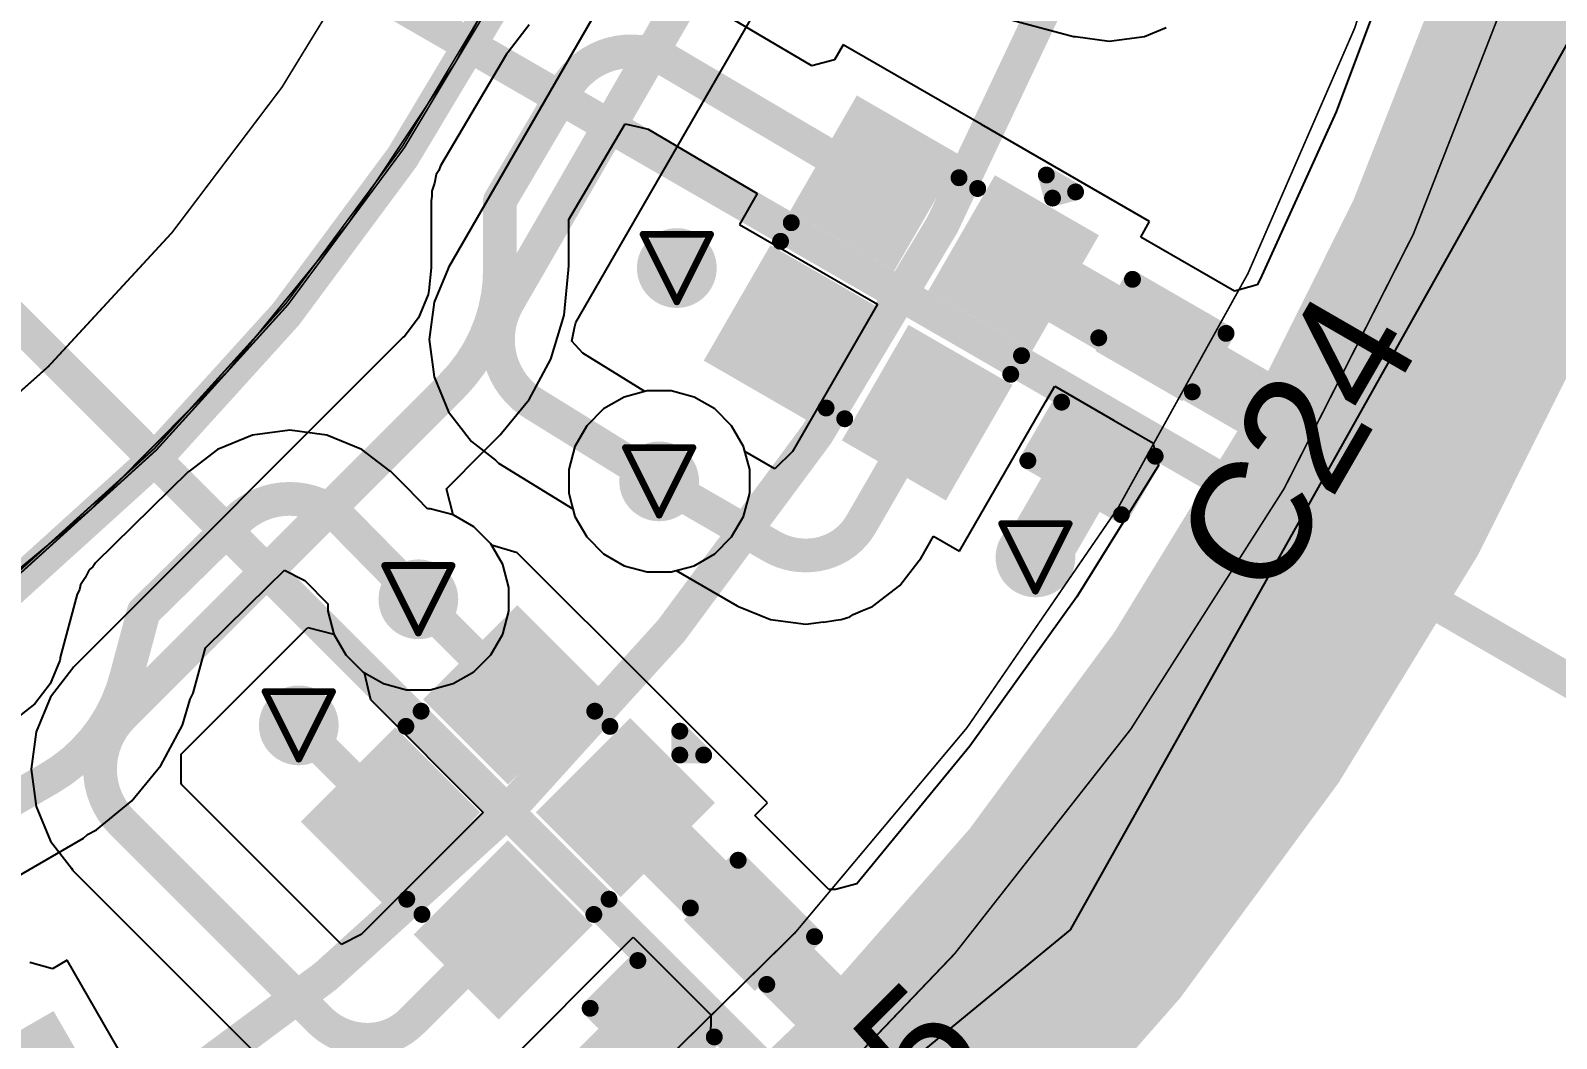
# Model space of a CAD drawing. Header units: inches. Extents: x -0.7 to 8.56, y -0.56 to 6.25.
# Drawn here: x 1.7907 to 2.2427, y 0.1774 to 0.4758 of the extents above; entities that cross this region are included whole.
import ezdxf

# ---------------------------------------------------------------- set-up
doc = ezdxf.new("R2010")
doc.units = ezdxf.units.IN
doc.header["$MEASUREMENT"] = 0
for name, color, linetype in [('Bottom Layer', 5, 'Continuous'), ('Dimension', 6, 'Continuous'), ('Drill Drawing', 1, 'Continuous'), ('Fabrication', 76, 'Continuous'), ('Mechanical 4', 56, 'Continuous'), ('Top Layer', 1, 'Continuous'), ('Top Overlay', 2, 'Continuous'), ('Top Paste', 8, 'Continuous'), ('Top Solder', 216, 'Continuous'), ('Via Holes', 16, 'Continuous')]:
    doc.layers.add(name, color=color, linetype=linetype)
doc.styles.add('Arial', font='', dxfattribs={"height": 0.2})
doc.styles.get('Arial').set_extended_font_data('Arial')

# ---------------------------------------------------------------- blocks, each defined once
blk = doc.blocks.new('SK6812_EC20_33')
at = {"layer": 'Top Layer'}
for points in [[(-0.04134, 0.0374), (-0.00984, 0.0374), (-0.00984, 0.00984), (-0.04134, 0.00984)], [(0.00984, 0.0374), (0.04134, 0.0374), (0.04134, 0.00984), (0.00984, 0.00984)], [(-0.04134, -0.00984), (-0.00984, -0.00984), (-0.00984, -0.0374), (-0.04134, -0.0374)], [(0.00984, -0.00984), (0.04134, -0.00984), (0.04134, -0.0374), (0.00984, -0.0374)]]:
    blk.add_hatch(color=1, dxfattribs=at).paths.add_polyline_path(points)
at = {"layer": 'Top Paste'}
for points in [[(-0.04134, 0.0374), (-0.00984, 0.0374), (-0.00984, 0.00984), (-0.04134, 0.00984)], [(0.00984, 0.0374), (0.04134, 0.0374), (0.04134, 0.00984), (0.00984, 0.00984)], [(-0.04134, -0.00984), (-0.00984, -0.00984), (-0.00984, -0.0374), (-0.04134, -0.0374)], [(0.00984, -0.00984), (0.04134, -0.00984), (0.04134, -0.0374), (0.00984, -0.0374)]]:
    blk.add_hatch(color=8, dxfattribs=at).paths.add_polyline_path(points)
at = {"layer": 'Top Solder'}
for points in [[(-0.04534, 0.0414), (-0.00584, 0.0414), (-0.00584, 0.00584), (-0.04534, 0.00584)], [(0.00584, 0.0414), (0.04534, 0.0414), (0.04534, 0.00584), (0.00584, 0.00584)], [(-0.04534, -0.00584), (-0.00584, -0.00584), (-0.00584, -0.0414), (-0.04534, -0.0414)], [(0.00584, -0.00584), (0.04534, -0.00584), (0.04534, -0.0414), (0.00584, -0.0414)]]:
    blk.add_hatch(color=216, dxfattribs=at).paths.add_polyline_path(points)
at = {"layer": 'Top Overlay'}
for points in [[(-0.00337, 0.03937, 0.005, 0.005, 0), (0.003, 0.03937, 0.005, 0.005, 0)], [(-0.03937, 0.003, 0.005, 0.005, 0), (-0.03937, -0.00337, 0.005, 0.005, 0)], [(0.03937, 0.003, 0.005, 0.005, 0), (0.03937, -0.00337, 0.005, 0.005, 0)], [(0.048, -0.024, 0.005, 0.005, 0), (0.053, -0.019, 0.005, 0.005, 0)], [(0.053, -0.019, 0.005, 0.005, 0), (0.053, -0.029, 0.005, 0.005, 0)], [(0.048, -0.024, 0.005, 0.005, 0), (0.053, -0.029, 0.005, 0.005, 0)], [(-0.00337, -0.03937, 0.005, 0.005, 0), (0.003, -0.03937, 0.005, 0.005, 0)]]:
    blk.add_lwpolyline(points, format="xyseb", dxfattribs=at)
for points in [[(-0.00462, 0.03937, 0.0025, 0.0025, 1), (-0.00212, 0.03937, 0.0025, 0.0025, 1)], [(0.00175, 0.03937, 0.0025, 0.0025, 1), (0.00425, 0.03937, 0.0025, 0.0025, 1)], [(-0.04062, 0.003, 0.0025, 0.0025, 1), (-0.03812, 0.003, 0.0025, 0.0025, 1)], [(0.03812, 0.003, 0.0025, 0.0025, 1), (0.04062, 0.003, 0.0025, 0.0025, 1)], [(-0.04062, -0.00337, 0.0025, 0.0025, 1), (-0.03812, -0.00337, 0.0025, 0.0025, 1)], [(0.03812, -0.00337, 0.0025, 0.0025, 1), (0.04062, -0.00337, 0.0025, 0.0025, 1)], [(0.05175, -0.019, 0.0025, 0.0025, 1), (0.05425, -0.019, 0.0025, 0.0025, 1)], [(0.05175, -0.019, 0.0025, 0.0025, 1), (0.05425, -0.019, 0.0025, 0.0025, 1)], [(0.04675, -0.024, 0.0025, 0.0025, 1), (0.04925, -0.024, 0.0025, 0.0025, 1)], [(0.04675, -0.024, 0.0025, 0.0025, 1), (0.04925, -0.024, 0.0025, 0.0025, 1)], [(0.05175, -0.029, 0.0025, 0.0025, 1), (0.05425, -0.029, 0.0025, 0.0025, 1)], [(0.05175, -0.029, 0.0025, 0.0025, 1), (0.05425, -0.029, 0.0025, 0.0025, 1)], [(-0.00462, -0.03937, 0.0025, 0.0025, 1), (-0.00212, -0.03937, 0.0025, 0.0025, 1)], [(0.00175, -0.03937, 0.0025, 0.0025, 1), (0.00425, -0.03937, 0.0025, 0.0025, 1)]]:
    blk.add_lwpolyline(points, format="xyseb", close=True, dxfattribs=at)
blk = doc.blocks.new('C___0402_34')
at = {"layer": 'Top Layer'}
for points in [[(-0.0275, -0.0125), (-0.0275, 0.0125), (-0.0095, 0.0125), (-0.0095, -0.0125)], [(0.0095, -0.0125), (0.0095, 0.0125), (0.0275, 0.0125), (0.0275, -0.0125)]]:
    blk.add_hatch(color=1, dxfattribs=at).paths.add_polyline_path(points)
at = {"layer": 'Top Paste'}
for points in [[(-0.0275, -0.0125), (-0.0275, 0.0125), (-0.0095, 0.0125), (-0.0095, -0.0125)], [(0.0095, -0.0125), (0.0095, 0.0125), (0.0275, 0.0125), (0.0275, -0.0125)]]:
    blk.add_hatch(color=8, dxfattribs=at).paths.add_polyline_path(points)
at = {"layer": 'Top Solder'}
for points in [[(-0.02986, -0.01486), (-0.02986, 0.01486), (-0.00714, 0.01486), (-0.00714, -0.01486)], [(0.00714, -0.01486), (0.00714, 0.01486), (0.02986, 0.01486), (0.02986, -0.01486)]]:
    blk.add_hatch(color=216, dxfattribs=at).paths.add_polyline_path(points)
at = {"layer": 'Top Overlay'}
for points in [[(-0.031, 0.016, 0.005, 0.005, 0), (-0.031, -0.016, 0.005, 0.005, 0)], [(-0.031, 0.016, 0.005, 0.005, 0), (-0.011, 0.016, 0.005, 0.005, 0)], [(0.011, 0.016, 0.005, 0.005, 0), (0.031, 0.016, 0.005, 0.005, 0)], [(0.031, 0.016, 0.005, 0.005, 0), (0.031, -0.016, 0.005, 0.005, 0)], [(-0.031, -0.016, 0.005, 0.005, 0), (-0.011, -0.016, 0.005, 0.005, 0)], [(0.011, -0.016, 0.005, 0.005, 0), (0.031, -0.016, 0.005, 0.005, 0)]]:
    blk.add_lwpolyline(points, format="xyseb", dxfattribs=at)
for points in [[(-0.03225, 0.016, 0.0025, 0.0025, 1), (-0.02975, 0.016, 0.0025, 0.0025, 1)], [(-0.03225, 0.016, 0.0025, 0.0025, 1), (-0.02975, 0.016, 0.0025, 0.0025, 1)], [(-0.01225, 0.016, 0.0025, 0.0025, 1), (-0.00975, 0.016, 0.0025, 0.0025, 1)], [(0.00975, 0.016, 0.0025, 0.0025, 1), (0.01225, 0.016, 0.0025, 0.0025, 1)], [(0.02975, 0.016, 0.0025, 0.0025, 1), (0.03225, 0.016, 0.0025, 0.0025, 1)], [(0.02975, 0.016, 0.0025, 0.0025, 1), (0.03225, 0.016, 0.0025, 0.0025, 1)], [(-0.03225, -0.016, 0.0025, 0.0025, 1), (-0.02975, -0.016, 0.0025, 0.0025, 1)], [(-0.03225, -0.016, 0.0025, 0.0025, 1), (-0.02975, -0.016, 0.0025, 0.0025, 1)], [(-0.01225, -0.016, 0.0025, 0.0025, 1), (-0.00975, -0.016, 0.0025, 0.0025, 1)], [(0.00975, -0.016, 0.0025, 0.0025, 1), (0.01225, -0.016, 0.0025, 0.0025, 1)], [(0.02975, -0.016, 0.0025, 0.0025, 1), (0.03225, -0.016, 0.0025, 0.0025, 1)], [(0.02975, -0.016, 0.0025, 0.0025, 1), (0.03225, -0.016, 0.0025, 0.0025, 1)]]:
    blk.add_lwpolyline(points, format="xyseb", close=True, dxfattribs=at)
blk = doc.blocks.new('SK6812_EC20_35')
at = {"layer": 'Top Layer'}
for points in [[(-0.04134, 0.0374), (-0.00984, 0.0374), (-0.00984, 0.00984), (-0.04134, 0.00984)], [(0.00984, 0.0374), (0.04134, 0.0374), (0.04134, 0.00984), (0.00984, 0.00984)], [(-0.04134, -0.00984), (-0.00984, -0.00984), (-0.00984, -0.0374), (-0.04134, -0.0374)], [(0.00984, -0.00984), (0.04134, -0.00984), (0.04134, -0.0374), (0.00984, -0.0374)]]:
    blk.add_hatch(color=1, dxfattribs=at).paths.add_polyline_path(points)
at = {"layer": 'Top Paste'}
for points in [[(-0.04134, 0.0374), (-0.00984, 0.0374), (-0.00984, 0.00984), (-0.04134, 0.00984)], [(0.00984, 0.0374), (0.04134, 0.0374), (0.04134, 0.00984), (0.00984, 0.00984)], [(-0.04134, -0.00984), (-0.00984, -0.00984), (-0.00984, -0.0374), (-0.04134, -0.0374)], [(0.00984, -0.00984), (0.04134, -0.00984), (0.04134, -0.0374), (0.00984, -0.0374)]]:
    blk.add_hatch(color=8, dxfattribs=at).paths.add_polyline_path(points)
at = {"layer": 'Top Solder'}
for points in [[(-0.04534, 0.0414), (-0.00584, 0.0414), (-0.00584, 0.00584), (-0.04534, 0.00584)], [(0.00584, 0.0414), (0.04534, 0.0414), (0.04534, 0.00584), (0.00584, 0.00584)], [(-0.04534, -0.00584), (-0.00584, -0.00584), (-0.00584, -0.0414), (-0.04534, -0.0414)], [(0.00584, -0.00584), (0.04534, -0.00584), (0.04534, -0.0414), (0.00584, -0.0414)]]:
    blk.add_hatch(color=216, dxfattribs=at).paths.add_polyline_path(points)
at = {"layer": 'Top Overlay'}
for points in [[(-0.00337, 0.03937, 0.005, 0.005, 0), (0.003, 0.03937, 0.005, 0.005, 0)], [(-0.03937, 0.003, 0.005, 0.005, 0), (-0.03937, -0.00337, 0.005, 0.005, 0)], [(0.03937, 0.003, 0.005, 0.005, 0), (0.03937, -0.00337, 0.005, 0.005, 0)], [(0.053, -0.019, 0.005, 0.005, 0), (0.048, -0.024, 0.005, 0.005, 0)], [(0.053, -0.019, 0.005, 0.005, 0), (0.053, -0.029, 0.005, 0.005, 0)], [(0.048, -0.024, 0.005, 0.005, 0), (0.053, -0.029, 0.005, 0.005, 0)], [(-0.00337, -0.03937, 0.005, 0.005, 0), (0.003, -0.03937, 0.005, 0.005, 0)]]:
    blk.add_lwpolyline(points, format="xyseb", dxfattribs=at)
for points in [[(-0.00462, 0.03937, 0.0025, 0.0025, 1), (-0.00212, 0.03937, 0.0025, 0.0025, 1)], [(0.00175, 0.03937, 0.0025, 0.0025, 1), (0.00425, 0.03937, 0.0025, 0.0025, 1)], [(-0.04062, 0.003, 0.0025, 0.0025, 1), (-0.03812, 0.003, 0.0025, 0.0025, 1)], [(0.03812, 0.003, 0.0025, 0.0025, 1), (0.04062, 0.003, 0.0025, 0.0025, 1)], [(-0.04062, -0.00337, 0.0025, 0.0025, 1), (-0.03812, -0.00337, 0.0025, 0.0025, 1)], [(0.03812, -0.00337, 0.0025, 0.0025, 1), (0.04062, -0.00337, 0.0025, 0.0025, 1)], [(0.05175, -0.019, 0.0025, 0.0025, 1), (0.05425, -0.019, 0.0025, 0.0025, 1)], [(0.05175, -0.019, 0.0025, 0.0025, 1), (0.05425, -0.019, 0.0025, 0.0025, 1)], [(0.04675, -0.024, 0.0025, 0.0025, 1), (0.04925, -0.024, 0.0025, 0.0025, 1)], [(0.04675, -0.024, 0.0025, 0.0025, 1), (0.04925, -0.024, 0.0025, 0.0025, 1)], [(0.05175, -0.029, 0.0025, 0.0025, 1), (0.05425, -0.029, 0.0025, 0.0025, 1)], [(0.05175, -0.029, 0.0025, 0.0025, 1), (0.05425, -0.029, 0.0025, 0.0025, 1)], [(-0.00462, -0.03937, 0.0025, 0.0025, 1), (-0.00212, -0.03937, 0.0025, 0.0025, 1)], [(0.00175, -0.03937, 0.0025, 0.0025, 1), (0.00425, -0.03937, 0.0025, 0.0025, 1)]]:
    blk.add_lwpolyline(points, format="xyseb", close=True, dxfattribs=at)
blk = doc.blocks.new('C___0402_36')
at = {"layer": 'Top Layer'}
for points in [[(-0.0275, -0.0125), (-0.0275, 0.0125), (-0.0095, 0.0125), (-0.0095, -0.0125)], [(0.0095, -0.0125), (0.0095, 0.0125), (0.0275, 0.0125), (0.0275, -0.0125)]]:
    blk.add_hatch(color=1, dxfattribs=at).paths.add_polyline_path(points)
at = {"layer": 'Top Paste'}
for points in [[(-0.0275, -0.0125), (-0.0275, 0.0125), (-0.0095, 0.0125), (-0.0095, -0.0125)], [(0.0095, -0.0125), (0.0095, 0.0125), (0.0275, 0.0125), (0.0275, -0.0125)]]:
    blk.add_hatch(color=8, dxfattribs=at).paths.add_polyline_path(points)
at = {"layer": 'Top Solder'}
for points in [[(-0.02986, -0.01486), (-0.02986, 0.01486), (-0.00714, 0.01486), (-0.00714, -0.01486)], [(0.00714, -0.01486), (0.00714, 0.01486), (0.02986, 0.01486), (0.02986, -0.01486)]]:
    blk.add_hatch(color=216, dxfattribs=at).paths.add_polyline_path(points)
at = {"layer": 'Top Overlay'}
for points in [[(-0.031, 0.016, 0.005, 0.005, 0), (-0.011, 0.016, 0.005, 0.005, 0)], [(-0.031, 0.016, 0.005, 0.005, 0), (-0.031, -0.016, 0.005, 0.005, 0)], [(0.011, 0.016, 0.005, 0.005, 0), (0.031, 0.016, 0.005, 0.005, 0)], [(0.031, 0.016, 0.005, 0.005, 0), (0.031, -0.016, 0.005, 0.005, 0)], [(-0.031, -0.016, 0.005, 0.005, 0), (-0.011, -0.016, 0.005, 0.005, 0)], [(0.011, -0.016, 0.005, 0.005, 0), (0.031, -0.016, 0.005, 0.005, 0)]]:
    blk.add_lwpolyline(points, format="xyseb", dxfattribs=at)
for points in [[(-0.03225, 0.016, 0.0025, 0.0025, 1), (-0.02975, 0.016, 0.0025, 0.0025, 1)], [(-0.03225, 0.016, 0.0025, 0.0025, 1), (-0.02975, 0.016, 0.0025, 0.0025, 1)], [(-0.01225, 0.016, 0.0025, 0.0025, 1), (-0.00975, 0.016, 0.0025, 0.0025, 1)], [(0.00975, 0.016, 0.0025, 0.0025, 1), (0.01225, 0.016, 0.0025, 0.0025, 1)], [(0.02975, 0.016, 0.0025, 0.0025, 1), (0.03225, 0.016, 0.0025, 0.0025, 1)], [(0.02975, 0.016, 0.0025, 0.0025, 1), (0.03225, 0.016, 0.0025, 0.0025, 1)], [(-0.03225, -0.016, 0.0025, 0.0025, 1), (-0.02975, -0.016, 0.0025, 0.0025, 1)], [(-0.03225, -0.016, 0.0025, 0.0025, 1), (-0.02975, -0.016, 0.0025, 0.0025, 1)], [(-0.01225, -0.016, 0.0025, 0.0025, 1), (-0.00975, -0.016, 0.0025, 0.0025, 1)], [(0.00975, -0.016, 0.0025, 0.0025, 1), (0.01225, -0.016, 0.0025, 0.0025, 1)], [(0.02975, -0.016, 0.0025, 0.0025, 1), (0.03225, -0.016, 0.0025, 0.0025, 1)], [(0.02975, -0.016, 0.0025, 0.0025, 1), (0.03225, -0.016, 0.0025, 0.0025, 1)]]:
    blk.add_lwpolyline(points, format="xyseb", close=True, dxfattribs=at)
blk = doc.blocks.new('SK6812_EC20_37')
at = {"layer": 'Top Layer'}
for points in [[(-0.04134, 0.0374), (-0.00984, 0.0374), (-0.00984, 0.00984), (-0.04134, 0.00984)], [(0.00984, 0.0374), (0.04134, 0.0374), (0.04134, 0.00984), (0.00984, 0.00984)], [(-0.04134, -0.00984), (-0.00984, -0.00984), (-0.00984, -0.0374), (-0.04134, -0.0374)], [(0.00984, -0.00984), (0.04134, -0.00984), (0.04134, -0.0374), (0.00984, -0.0374)]]:
    blk.add_hatch(color=1, dxfattribs=at).paths.add_polyline_path(points)
at = {"layer": 'Top Paste'}
for points in [[(-0.04134, 0.0374), (-0.00984, 0.0374), (-0.00984, 0.00984), (-0.04134, 0.00984)], [(0.00984, 0.0374), (0.04134, 0.0374), (0.04134, 0.00984), (0.00984, 0.00984)], [(-0.04134, -0.00984), (-0.00984, -0.00984), (-0.00984, -0.0374), (-0.04134, -0.0374)], [(0.00984, -0.00984), (0.04134, -0.00984), (0.04134, -0.0374), (0.00984, -0.0374)]]:
    blk.add_hatch(color=8, dxfattribs=at).paths.add_polyline_path(points)
at = {"layer": 'Top Solder'}
for points in [[(-0.04534, 0.0414), (-0.00584, 0.0414), (-0.00584, 0.00584), (-0.04534, 0.00584)], [(0.00584, 0.0414), (0.04534, 0.0414), (0.04534, 0.00584), (0.00584, 0.00584)], [(-0.04534, -0.00584), (-0.00584, -0.00584), (-0.00584, -0.0414), (-0.04534, -0.0414)], [(0.00584, -0.00584), (0.04534, -0.00584), (0.04534, -0.0414), (0.00584, -0.0414)]]:
    blk.add_hatch(color=216, dxfattribs=at).paths.add_polyline_path(points)
at = {"layer": 'Top Overlay'}
for points in [[(-0.00337, 0.03937, 0.005, 0.005, 0), (0.003, 0.03937, 0.005, 0.005, 0)], [(-0.03937, 0.003, 0.005, 0.005, 0), (-0.03937, -0.00337, 0.005, 0.005, 0)], [(0.03937, 0.003, 0.005, 0.005, 0), (0.03937, -0.00337, 0.005, 0.005, 0)], [(0.053, -0.019, 0.005, 0.005, 0), (0.048, -0.024, 0.005, 0.005, 0)], [(0.053, -0.019, 0.005, 0.005, 0), (0.053, -0.029, 0.005, 0.005, 0)], [(0.048, -0.024, 0.005, 0.005, 0), (0.053, -0.029, 0.005, 0.005, 0)], [(-0.00337, -0.03937, 0.005, 0.005, 0), (0.003, -0.03937, 0.005, 0.005, 0)]]:
    blk.add_lwpolyline(points, format="xyseb", dxfattribs=at)
for points in [[(-0.00462, 0.03937, 0.0025, 0.0025, 1), (-0.00212, 0.03937, 0.0025, 0.0025, 1)], [(0.00175, 0.03937, 0.0025, 0.0025, 1), (0.00425, 0.03937, 0.0025, 0.0025, 1)], [(-0.04062, 0.003, 0.0025, 0.0025, 1), (-0.03812, 0.003, 0.0025, 0.0025, 1)], [(0.03812, 0.003, 0.0025, 0.0025, 1), (0.04062, 0.003, 0.0025, 0.0025, 1)], [(-0.04062, -0.00337, 0.0025, 0.0025, 1), (-0.03812, -0.00337, 0.0025, 0.0025, 1)], [(0.03812, -0.00337, 0.0025, 0.0025, 1), (0.04062, -0.00337, 0.0025, 0.0025, 1)], [(0.05175, -0.019, 0.0025, 0.0025, 1), (0.05425, -0.019, 0.0025, 0.0025, 1)], [(0.05175, -0.019, 0.0025, 0.0025, 1), (0.05425, -0.019, 0.0025, 0.0025, 1)], [(0.04675, -0.024, 0.0025, 0.0025, 1), (0.04925, -0.024, 0.0025, 0.0025, 1)], [(0.04675, -0.024, 0.0025, 0.0025, 1), (0.04925, -0.024, 0.0025, 0.0025, 1)], [(0.05175, -0.029, 0.0025, 0.0025, 1), (0.05425, -0.029, 0.0025, 0.0025, 1)], [(0.05175, -0.029, 0.0025, 0.0025, 1), (0.05425, -0.029, 0.0025, 0.0025, 1)], [(-0.00462, -0.03937, 0.0025, 0.0025, 1), (-0.00212, -0.03937, 0.0025, 0.0025, 1)], [(0.00175, -0.03937, 0.0025, 0.0025, 1), (0.00425, -0.03937, 0.0025, 0.0025, 1)]]:
    blk.add_lwpolyline(points, format="xyseb", close=True, dxfattribs=at)

msp = doc.modelspace()

# ---------------------------------------------------------------- hatches: boundary and pattern name
at = {"layer": 'Bottom Layer'}
h = msp.add_hatch(color=5, dxfattribs=at)
edge = h.paths.add_edge_path()
edge.add_arc((1.98216, 0.4055), 0.01181, 0, 360)
h = msp.add_hatch(color=5, dxfattribs=at)
edge = h.paths.add_edge_path()
edge.add_arc((1.97694, 0.34233), 0.01181, 0, 360)
h = msp.add_hatch(color=5, dxfattribs=at)
edge = h.paths.add_edge_path()
edge.add_arc((2.08838, 0.31982), 0.01181, 0, 360)
h = msp.add_hatch(color=5, dxfattribs=at)
edge = h.paths.add_edge_path()
edge.add_arc((1.9056, 0.30741), 0.01181, 0, 360)
h = msp.add_hatch(color=5, dxfattribs=at)
edge = h.paths.add_edge_path()
edge.add_arc((1.87018, 0.27008), 0.01181, 0, 360)
at = {"layer": 'Top Layer'}
h = msp.add_hatch(color=1, dxfattribs=at)
edge = h.paths.add_edge_path()
edge.add_arc((1.98216, 0.4055), 0.01181, 0, 360)
h = msp.add_hatch(color=1, dxfattribs=at)
edge = h.paths.add_edge_path()
edge.add_arc((1.97694, 0.34233), 0.01181, 0, 360)
h = msp.add_hatch(color=1, dxfattribs=at)
edge = h.paths.add_edge_path()
edge.add_arc((2.08838, 0.31982), 0.01181, 0, 360)
h = msp.add_hatch(color=1, dxfattribs=at)
edge = h.paths.add_edge_path()
edge.add_arc((1.9056, 0.30741), 0.01181, 0, 360)
h = msp.add_hatch(color=1, dxfattribs=at)
edge = h.paths.add_edge_path()
edge.add_arc((1.87018, 0.27008), 0.01181, 0, 360)
at = {"layer": 'Via Holes'}
h = msp.add_hatch(color=7, dxfattribs=at)
edge = h.paths.add_edge_path()
edge.add_arc((1.98216, 0.4055), 0.00591, 0, 360)
h = msp.add_hatch(color=7, dxfattribs=at)
edge = h.paths.add_edge_path()
edge.add_arc((1.97694, 0.34233), 0.00591, 0, 360)
h = msp.add_hatch(color=7, dxfattribs=at)
edge = h.paths.add_edge_path()
edge.add_arc((2.08838, 0.31982), 0.00591, 0, 360)
h = msp.add_hatch(color=7, dxfattribs=at)
edge = h.paths.add_edge_path()
edge.add_arc((1.9056, 0.30741), 0.00591, 0, 360)
h = msp.add_hatch(color=7, dxfattribs=at)
edge = h.paths.add_edge_path()
edge.add_arc((1.87018, 0.27008), 0.00591, 0, 360)

# ---------------------------------------------------------------- linework, layer by layer
at = {"layer": 'Bottom Layer'}
for p, q in [((1.98352, 0.5252), (1.91452, 0.40568)), ((1.9522, 0.38939), (2.01884, 0.50481)), ((1.91441, 0.40536), (1.91026, 0.39535)), ((1.91452, 0.40568), (1.91441, 0.40536)), ((1.91026, 0.39535), (1.90881, 0.38431)), ((1.95181, 0.38783), (1.9522, 0.38939)), ((1.90881, 0.38431), (1.91026, 0.37326)), ((1.9511, 0.38389), (1.95181, 0.38783)), ((1.95434, 0.38029), (1.9511, 0.38389)), ((1.97268, 0.36894), (1.95434, 0.38029)), ((1.91026, 0.37326), (1.91452, 0.36297)), ((1.97341, 0.36914), (1.97268, 0.36894)), ((1.98047, 0.36914), (1.97341, 0.36914)), ((1.98729, 0.36731), (1.98047, 0.36914)), ((1.9934, 0.36378), (1.98729, 0.36731)), ((1.91452, 0.36297), (1.92131, 0.35413)), ((1.99839, 0.35879), (1.9934, 0.36378)), ((1.86749, 0.35752), (1.85643, 0.35606)), ((1.87854, 0.35606), (1.86749, 0.35752)), ((2.00192, 0.35268), (1.99839, 0.35879)), ((1.85643, 0.35606), (1.84613, 0.35179)), ((1.88884, 0.35179), (1.87854, 0.35606)), ((1.92131, 0.35413), (1.92843, 0.34866)), ((2.00375, 0.34586), (2.00192, 0.35268)), ((1.84613, 0.35179), (1.83802, 0.34557)), ((1.89725, 0.34535), (1.88884, 0.35179)), ((1.92843, 0.34866), (1.92938, 0.34777)), ((1.83742, 0.34518), (1.80997, 0.31823)), ((1.83802, 0.34557), (1.83742, 0.34518)), ((1.89731, 0.3453), (1.89725, 0.34535)), ((1.89734, 0.34533), (1.89731, 0.3453)), ((1.89753, 0.3452), (1.89734, 0.34533)), ((1.89758, 0.34513), (1.89753, 0.3452)), ((1.89765, 0.34507), (1.89758, 0.34513)), ((1.90226, 0.34038), (1.89765, 0.34507)), ((1.92938, 0.34777), (1.95137, 0.33417)), ((2.00375, 0.3388), (2.00375, 0.34586)), ((1.90831, 0.33423), (1.90226, 0.34038)), ((2.00192, 0.33198), (2.00375, 0.3388)), ((1.90913, 0.33423), (1.90831, 0.33423)), ((1.91595, 0.3324), (1.90913, 0.33423)), ((1.92206, 0.32887), (1.91595, 0.3324)), ((1.95137, 0.33417), (1.95196, 0.33198)), ((1.95196, 0.33198), (1.95549, 0.32587)), ((1.99839, 0.32587), (2.00192, 0.33198)), ((1.92705, 0.32388), (1.92206, 0.32887)), ((1.95549, 0.32587), (1.96048, 0.32087)), ((1.9934, 0.32087), (1.99839, 0.32587)), ((1.93058, 0.31776), (1.92705, 0.32388)), ((1.80916, 0.31705), (1.80808, 0.3161)), ((1.80997, 0.31823), (1.80916, 0.31705)), ((1.93241, 0.31094), (1.93058, 0.31776)), ((1.96048, 0.32087), (1.96659, 0.31734)), ((1.96659, 0.31734), (1.97341, 0.31552)), ((1.98047, 0.31552), (1.98729, 0.31734)), ((1.98729, 0.31734), (1.9934, 0.32087)), ((1.80694, 0.31379), (1.80549, 0.31166)), ((1.80808, 0.3161), (1.80694, 0.31379)), ((1.86111, 0.31129), (1.86599, 0.31607)), ((1.86599, 0.31607), (1.87158, 0.31321)), ((1.87158, 0.31321), (1.87202, 0.31297)), ((1.87202, 0.31297), (1.87879, 0.30608)), ((1.97341, 0.31552), (1.98047, 0.31552)), ((1.80456, 0.30896), (1.79951, 0.29014)), ((1.80519, 0.31025), (1.80456, 0.30896)), ((1.80549, 0.31166), (1.80519, 0.31025)), ((1.84251, 0.29303), (1.86111, 0.31129)), ((1.93241, 0.30389), (1.93241, 0.31094)), ((1.87879, 0.30608), (1.87879, 0.30389)), ((1.87879, 0.30389), (1.88061, 0.29707)), ((1.93058, 0.29707), (1.93241, 0.30389)), ((1.88061, 0.29707), (1.88414, 0.29095)), ((1.92705, 0.29095), (1.93058, 0.29707)), ((1.79949, 0.28972), (1.79942, 0.28925)), ((1.79951, 0.29014), (1.79949, 0.28972)), ((1.83891, 0.27958), (1.84251, 0.29303)), ((1.88414, 0.29095), (1.88913, 0.28596)), ((1.92206, 0.28596), (1.92705, 0.29095)), ((1.79942, 0.28925), (1.79657, 0.28236)), ((1.88913, 0.28596), (1.89525, 0.28243)), ((1.91595, 0.28243), (1.92206, 0.28596)), ((1.79657, 0.28236), (1.79203, 0.27644)), ((1.89525, 0.28243), (1.90207, 0.2806)), ((1.90207, 0.2806), (1.90913, 0.2806)), ((1.90913, 0.2806), (1.91595, 0.28243)), ((1.79203, 0.27644), (1.78644, 0.27216)), ((1.83572, 0.27018), (1.83804, 0.27783)), ((1.83804, 0.27783), (1.83891, 0.27958)), ((1.82933, 0.25822), (1.83572, 0.27018)), ((1.82073, 0.24774), (1.82933, 0.25822)), ((1.81025, 0.23914), (1.82073, 0.24774)), ((1.69075, 0.16991), (1.80644, 0.2367)), ((1.80644, 0.2367), (1.80761, 0.23773)), ((1.80761, 0.23773), (1.81025, 0.23914))]:
    msp.add_line(p, q, dxfattribs=at)
for points in [[(1.93218, 0.39549, 0.01, 0.01, 0), (2.00118, 0.51501, 0.01, 0.01, 0)], [(1.94011, 0.36511, 0.01, 0.01, -0.411354), (1.93218, 0.39549, 0.01, 0.01, 0)], [(1.94011, 0.36511, 0.01, 0.01, 0), (1.97694, 0.34233, 0.01, 0.01, 0)], [(1.8517, 0.33063, 0.01, 0.01, -0.410559), (1.88311, 0.33078, 0.01, 0.01, 0)], [(1.82425, 0.30368, 0.01, 0.01, 0), (1.8517, 0.33062, 0.01, 0.01, 0)], [(1.88311, 0.33078, 0.01, 0.01, 0), (1.90584, 0.30765, 0.01, 0.01, 0)], [(1.81921, 0.28486, 0.01, 0.01, 0), (1.82425, 0.30368, 0.01, 0.01, 0)], [(1.81921, 0.28486, 0.01, 0.01, -0.203622), (1.79624, 0.25436, 0.01, 0.01, 0)], [(1.67672, 0.18536, 0.01, 0.01, 0), (1.79624, 0.25436, 0.01, 0.01, 0)]]:
    msp.add_lwpolyline(points, format="xyseb", dxfattribs=at)
for points in [[(1.92968, 0.39549, 0.005, 0.005, 1), (1.93468, 0.39549, 0.005, 0.005, 1)], [(1.92968, 0.39549, 0.005, 0.005, 1), (1.93468, 0.39549, 0.005, 0.005, 1)], [(1.93761, 0.36511, 0.005, 0.005, 1), (1.94261, 0.36511, 0.005, 0.005, 1)], [(1.93761, 0.36511, 0.005, 0.005, 1), (1.94261, 0.36511, 0.005, 0.005, 1)], [(1.97444, 0.34233, 0.005, 0.005, 1), (1.97944, 0.34233, 0.005, 0.005, 1)], [(1.8492, 0.33063, 0.005, 0.005, 1), (1.8542, 0.33063, 0.005, 0.005, 1)], [(1.8492, 0.33062, 0.005, 0.005, 1), (1.8542, 0.33062, 0.005, 0.005, 1)], [(1.88061, 0.33078, 0.005, 0.005, 1), (1.88561, 0.33078, 0.005, 0.005, 1)], [(1.88061, 0.33078, 0.005, 0.005, 1), (1.88561, 0.33078, 0.005, 0.005, 1)], [(1.90334, 0.30765, 0.005, 0.005, 1), (1.90834, 0.30765, 0.005, 0.005, 1)], [(1.82175, 0.30368, 0.005, 0.005, 1), (1.82675, 0.30368, 0.005, 0.005, 1)], [(1.82175, 0.30368, 0.005, 0.005, 1), (1.82675, 0.30368, 0.005, 0.005, 1)], [(1.81671, 0.28486, 0.005, 0.005, 1), (1.82171, 0.28486, 0.005, 0.005, 1)], [(1.81671, 0.28486, 0.005, 0.005, 1), (1.82171, 0.28486, 0.005, 0.005, 1)], [(1.79374, 0.25436, 0.005, 0.005, 1), (1.79874, 0.25436, 0.005, 0.005, 1)], [(1.79374, 0.25436, 0.005, 0.005, 1), (1.79874, 0.25436, 0.005, 0.005, 1)]]:
    msp.add_lwpolyline(points, format="xyseb", close=True, dxfattribs=at)
at = {"layer": 'Dimension'}
for points in [[(2.29567, 0.76642, 0.01, 0.01, 1), (0.52402, 0.76642, 0.01, 0.01, 1)], [(2.14804, 0.76641, 0.01, 0.01, 1), (0.67167, 0.76641, 0.01, 0.01, 1)]]:
    msp.add_lwpolyline(points, format="xyseb", close=True, dxfattribs=at)
for points in [[(0.70645, 1.46991, 0.01, 0.01, 0), (2.17962, -0.00322, 0.01, 0.01, 0)], [(0.59227, 1.23845, 0.01, 0.01, 0), (2.29704, 0.2542, 0.01, 0.01, 0)]]:
    msp.add_lwpolyline(points, format="xyseb", dxfattribs=at)
at = {"layer": 'Drill Drawing'}
for points in [[(1.97216, 0.4155, 0.002, 0.002, 0), (1.99216, 0.4155, 0.002, 0.002, 0)], [(1.97216, 0.4155, 0.002, 0.002, 0), (1.98216, 0.3955, 0.002, 0.002, 0)], [(1.98216, 0.3955, 0.002, 0.002, 0), (1.99216, 0.4155, 0.002, 0.002, 0)], [(1.96694, 0.35233, 0.002, 0.002, 0), (1.98694, 0.35233, 0.002, 0.002, 0)], [(1.96694, 0.35233, 0.002, 0.002, 0), (1.97694, 0.33233, 0.002, 0.002, 0)], [(1.97694, 0.33233, 0.002, 0.002, 0), (1.98694, 0.35233, 0.002, 0.002, 0)], [(2.07838, 0.32982, 0.002, 0.002, 0), (2.09838, 0.32982, 0.002, 0.002, 0)], [(2.07838, 0.32982, 0.002, 0.002, 0), (2.08838, 0.30982, 0.002, 0.002, 0)], [(2.08838, 0.30982, 0.002, 0.002, 0), (2.09838, 0.32982, 0.002, 0.002, 0)], [(1.8956, 0.31741, 0.002, 0.002, 0), (1.9156, 0.31741, 0.002, 0.002, 0)], [(1.8956, 0.31741, 0.002, 0.002, 0), (1.9056, 0.29741, 0.002, 0.002, 0)], [(1.9056, 0.29741, 0.002, 0.002, 0), (1.9156, 0.31741, 0.002, 0.002, 0)], [(1.86018, 0.28008, 0.002, 0.002, 0), (1.88018, 0.28008, 0.002, 0.002, 0)], [(1.86018, 0.28008, 0.002, 0.002, 0), (1.87018, 0.26008, 0.002, 0.002, 0)], [(1.87018, 0.26008, 0.002, 0.002, 0), (1.88018, 0.28008, 0.002, 0.002, 0)]]:
    msp.add_lwpolyline(points, format="xyseb", dxfattribs=at)
for points in [[(1.97166, 0.4155, 0.001, 0.001, 1), (1.97266, 0.4155, 0.001, 0.001, 1)], [(1.97166, 0.4155, 0.001, 0.001, 1), (1.97266, 0.4155, 0.001, 0.001, 1)], [(1.99166, 0.4155, 0.001, 0.001, 1), (1.99266, 0.4155, 0.001, 0.001, 1)], [(1.99166, 0.4155, 0.001, 0.001, 1), (1.99266, 0.4155, 0.001, 0.001, 1)], [(1.98166, 0.3955, 0.001, 0.001, 1), (1.98266, 0.3955, 0.001, 0.001, 1)], [(1.98166, 0.3955, 0.001, 0.001, 1), (1.98266, 0.3955, 0.001, 0.001, 1)], [(1.96644, 0.35233, 0.001, 0.001, 1), (1.96744, 0.35233, 0.001, 0.001, 1)], [(1.96644, 0.35233, 0.001, 0.001, 1), (1.96744, 0.35233, 0.001, 0.001, 1)], [(1.98644, 0.35233, 0.001, 0.001, 1), (1.98744, 0.35233, 0.001, 0.001, 1)], [(1.98644, 0.35233, 0.001, 0.001, 1), (1.98744, 0.35233, 0.001, 0.001, 1)], [(1.97644, 0.33233, 0.001, 0.001, 1), (1.97744, 0.33233, 0.001, 0.001, 1)], [(1.97644, 0.33233, 0.001, 0.001, 1), (1.97744, 0.33233, 0.001, 0.001, 1)], [(2.07788, 0.32982, 0.001, 0.001, 1), (2.07888, 0.32982, 0.001, 0.001, 1)], [(2.07788, 0.32982, 0.001, 0.001, 1), (2.07888, 0.32982, 0.001, 0.001, 1)], [(2.09788, 0.32982, 0.001, 0.001, 1), (2.09888, 0.32982, 0.001, 0.001, 1)], [(2.09788, 0.32982, 0.001, 0.001, 1), (2.09888, 0.32982, 0.001, 0.001, 1)], [(1.8951, 0.31741, 0.001, 0.001, 1), (1.8961, 0.31741, 0.001, 0.001, 1)], [(1.8951, 0.31741, 0.001, 0.001, 1), (1.8961, 0.31741, 0.001, 0.001, 1)], [(1.9151, 0.31741, 0.001, 0.001, 1), (1.9161, 0.31741, 0.001, 0.001, 1)], [(1.9151, 0.31741, 0.001, 0.001, 1), (1.9161, 0.31741, 0.001, 0.001, 1)], [(2.08788, 0.30982, 0.001, 0.001, 1), (2.08888, 0.30982, 0.001, 0.001, 1)], [(2.08788, 0.30982, 0.001, 0.001, 1), (2.08888, 0.30982, 0.001, 0.001, 1)], [(1.9051, 0.29741, 0.001, 0.001, 1), (1.9061, 0.29741, 0.001, 0.001, 1)], [(1.9051, 0.29741, 0.001, 0.001, 1), (1.9061, 0.29741, 0.001, 0.001, 1)], [(1.85968, 0.28008, 0.001, 0.001, 1), (1.86068, 0.28008, 0.001, 0.001, 1)], [(1.85968, 0.28008, 0.001, 0.001, 1), (1.86068, 0.28008, 0.001, 0.001, 1)], [(1.87968, 0.28008, 0.001, 0.001, 1), (1.88068, 0.28008, 0.001, 0.001, 1)], [(1.87968, 0.28008, 0.001, 0.001, 1), (1.88068, 0.28008, 0.001, 0.001, 1)], [(1.86968, 0.26008, 0.001, 0.001, 1), (1.87068, 0.26008, 0.001, 0.001, 1)], [(1.86968, 0.26008, 0.001, 0.001, 1), (1.87068, 0.26008, 0.001, 0.001, 1)]]:
    msp.add_lwpolyline(points, format="xyseb", close=True, dxfattribs=at)
at = {"layer": 'Fabrication'}
for points in [[(2.09423, 1.23357, 0.0005, 0.0005, -1.1671), (0.61713, 0.53492, 0.0005, 0.0005, 0)], [(2.09423, 1.23357, 0.0005, 0.0005, -1.1671), (0.61713, 0.53492, 0.0005, 0.0005, 0)], [(2.09423, 1.23357, 0.0005, 0.0005, -1.1671), (0.61713, 0.53492, 0.0005, 0.0005, 0)], [(2.09423, 1.23357, 0.0005, 0.0005, -1.1671), (0.61713, 0.53492, 0.0005, 0.0005, 0)], [(2.14611, 1.22592, 0.0005, 0.0005, -1.205705), (0.55817, 0.6122, 0.0005, 0.0005, 0)], [(2.14611, 1.22592, 0.0005, 0.0005, -1.205705), (0.55817, 0.6122, 0.0005, 0.0005, 0)], [(1.81369, 1.20058, 0.0005, 0.0005, -1.250986), (0.86008, 0.55409, 0.0005, 0.0005, 0)], [(1.81369, 1.20058, 0.0005, 0.0005, -1.250986), (0.86008, 0.55409, 0.0005, 0.0005, 0)], [(1.81369, 1.20058, 0.0005, 0.0005, -1.250986), (0.86008, 0.55409, 0.0005, 0.0005, 0)], [(1.81369, 1.20058, 0.0005, 0.0005, -1.250986), (0.86008, 0.55409, 0.0005, 0.0005, 0)], [(1.76498, 1.19122, 0.0005, 0.0005, -1.342703), (0.88167, 0.6122, 0.0005, 0.0005, 0)]]:
    msp.add_lwpolyline(points, format="xyseb", dxfattribs=at)
at = {"layer": 'Mechanical 4'}
for points in [[(2.00043, 0.76968, 0.0005, 0.0005, 1), (0.81933, 0.76968, 0.0005, 0.0005, 1)], [(2.00043, 0.76968, 0.0005, 0.0005, 1), (0.81933, 0.76968, 0.0005, 0.0005, 1)], [(2.00043, 0.76968, 0.0005, 0.0005, 1), (0.81933, 0.76968, 0.0005, 0.0005, 1)], [(2.00043, 0.76968, 0.0005, 0.0005, 1), (0.81933, 0.76968, 0.0005, 0.0005, 1)], [(2.00098, 0.76923, 0.0005, 0.0005, 1), (0.81987, 0.76923, 0.0005, 0.0005, 1)], [(2.00098, 0.76923, 0.0005, 0.0005, 1), (0.81987, 0.76923, 0.0005, 0.0005, 1)], [(2.00098, 0.76923, 0.0005, 0.0005, 1), (0.81987, 0.76923, 0.0005, 0.0005, 1)], [(2.00098, 0.76923, 0.0005, 0.0005, 1), (0.81987, 0.76923, 0.0005, 0.0005, 1)]]:
    msp.add_lwpolyline(points, format="xyseb", close=True, dxfattribs=at)
at = {"layer": 'Top Layer'}
for p, q in [((2.09872, 0.20952), (2.28591, 0.54335)), ((2.19656, 0.50263), (2.17741, 0.45175)), ((2.01965, 0.49551), (2.09961, 0.47409)), ((2.02211, 0.46541), (1.98994, 0.48437)), ((1.93843, 0.47752), (1.9322, 0.46941)), ((2.12073, 0.47409), (2.12425, 0.47555)), ((2.12425, 0.47555), (2.12707, 0.47671)), ((2.03145, 0.47164), (2.02888, 0.4672)), ((2.07236, 0.44802), (2.03145, 0.47164)), ((2.09961, 0.47409), (2.09963, 0.47409)), ((2.09963, 0.47409), (2.09965, 0.47408)), ((2.09965, 0.47408), (2.09971, 0.47406)), ((2.09971, 0.47406), (2.10025, 0.47403)), ((2.10025, 0.47403), (2.11025, 0.47271)), ((2.11025, 0.47271), (2.12073, 0.47409)), ((1.93173, 0.46888), (1.91219, 0.43575)), ((1.9322, 0.46941), (1.93173, 0.46888)), ((2.02888, 0.4672), (2.02211, 0.46541)), ((1.95014, 0.41983), (1.96685, 0.44816)), ((1.96685, 0.44816), (1.97119, 0.44722)), ((2.12221, 0.41924), (2.07236, 0.44802)), ((2.07236, 0.44802), (2.07236, 0.44802)), ((2.17741, 0.45175), (2.15497, 0.40223)), ((1.97119, 0.44722), (1.97368, 0.44661)), ((1.97368, 0.44661), (2.006, 0.42757)), ((1.91171, 0.43439), (1.91091, 0.43319)), ((1.91219, 0.43575), (1.91171, 0.43439)), ((1.91041, 0.43067), (1.90956, 0.42824)), ((1.91091, 0.43319), (1.91041, 0.43067)), ((1.90964, 0.4268), (1.90936, 0.42539)), ((1.90936, 0.42539), (1.90936, 0.41251)), ((1.90956, 0.42824), (1.90964, 0.4268)), ((2.006, 0.42757), (2.0007, 0.41839)), ((1.95014, 0.40591), (1.95014, 0.41983)), ((2.0007, 0.41839), (2.04162, 0.39477)), ((2.11958, 0.41469), (2.12221, 0.41924)), ((1.90936, 0.41251), (1.90936, 0.40591)), ((2.13703, 0.40461), (2.11958, 0.41469)), ((1.90943, 0.40554), (1.90869, 0.39885)), ((1.90936, 0.40591), (1.90943, 0.40554)), ((1.94876, 0.39153), (1.95009, 0.40502)), ((1.95005, 0.40544), (1.95014, 0.40591)), ((1.95009, 0.40502), (1.95005, 0.40544)), ((2.14736, 0.39865), (2.13703, 0.40461)), ((2.13703, 0.40461), (2.13703, 0.40461)), ((1.90869, 0.39885), (1.90853, 0.39763)), ((2.15409, 0.40058), (2.14736, 0.39865)), ((2.15497, 0.40223), (2.15409, 0.40058)), ((1.90853, 0.39763), (1.90568, 0.39074)), ((2.04162, 0.39477), (2.01644, 0.35115)), ((1.90568, 0.39074), (1.90139, 0.38515)), ((1.94483, 0.37856), (1.94876, 0.39153)), ((1.90104, 0.38492), (1.80345, 0.28733)), ((1.90139, 0.38515), (1.90104, 0.38492)), ((1.93844, 0.3666), (1.94483, 0.37856)), ((1.93021, 0.35658), (1.93844, 0.3666)), ((1.96659, 0.36731), (1.96048, 0.36378)), ((1.97341, 0.36914), (1.96659, 0.36731)), ((1.98047, 0.36914), (1.97341, 0.36914)), ((1.98729, 0.36731), (1.98047, 0.36914)), ((1.9934, 0.36378), (1.98729, 0.36731)), ((2.09146, 0.36599), (2.09409, 0.37054)), ((2.09409, 0.37054), (2.11036, 0.36115)), ((1.96048, 0.36378), (1.95549, 0.35879)), ((1.99839, 0.35879), (1.9934, 0.36378)), ((2.06587, 0.32166), (2.09146, 0.36599)), ((2.09146, 0.36599), (2.09146, 0.36599)), ((1.95549, 0.35879), (1.95196, 0.35268)), ((2.00192, 0.35268), (1.99839, 0.35879)), ((2.11036, 0.36115), (2.11154, 0.36046)), ((2.11154, 0.36046), (2.11154, 0.36046)), ((2.11154, 0.36046), (2.12311, 0.35379)), ((1.92493, 0.35113), (1.92988, 0.35608)), ((1.92988, 0.35608), (1.93021, 0.35658)), ((1.92988, 0.35608), (1.92988, 0.35608)), ((1.95196, 0.35268), (1.95013, 0.34586)), ((2.00231, 0.35122), (2.00192, 0.35268)), ((2.12311, 0.35379), (2.12481, 0.347)), ((1.91397, 0.34017), (1.92493, 0.35113)), ((2.01122, 0.34608), (2.00231, 0.35122)), ((2.01644, 0.35115), (2.01122, 0.34608)), ((1.95013, 0.34586), (1.95013, 0.3388)), ((2.12481, 0.347), (2.10064, 0.30812)), ((1.91595, 0.3324), (1.91397, 0.34017)), ((1.95013, 0.3388), (1.95196, 0.33198)), ((1.92206, 0.32887), (1.91595, 0.3324)), ((1.95196, 0.33198), (1.95549, 0.32587)), ((1.92705, 0.32388), (1.92206, 0.32887)), ((1.95549, 0.32587), (1.96048, 0.32087)), ((2.0544, 0.31946), (2.05822, 0.32608)), ((2.05822, 0.32608), (2.06587, 0.32166)), ((1.92728, 0.32348), (1.92705, 0.32388)), ((1.93491, 0.32121), (1.92728, 0.32348)), ((1.97562, 0.28051), (1.93491, 0.32121)), ((1.93491, 0.32121), (1.93491, 0.32121)), ((1.96048, 0.32087), (1.96659, 0.31734)), ((1.96659, 0.31734), (1.97341, 0.31552)), ((2.04818, 0.31146), (2.0538, 0.31878)), ((2.0538, 0.31878), (2.0544, 0.31946)), ((1.97341, 0.31552), (1.98047, 0.31552)), ((1.98047, 0.31552), (1.98192, 0.31591)), ((1.98192, 0.31591), (1.99999, 0.30547)), ((2.04016, 0.3053), (2.04818, 0.31146)), ((2.10064, 0.30812), (2.06897, 0.26393)), ((1.99999, 0.30547), (2.00045, 0.30532)), ((2.00045, 0.30532), (2.00987, 0.30141)), ((2.03339, 0.30224), (2.0344, 0.30292)), ((2.0344, 0.30292), (2.03717, 0.30406)), ((2.03717, 0.30406), (2.04016, 0.3053)), ((1.83534, 0.26154), (1.87284, 0.29904)), ((1.87284, 0.29904), (1.88061, 0.29707)), ((2.00987, 0.30141), (2.02034, 0.30004)), ((2.02034, 0.30004), (2.02413, 0.30053)), ((2.02413, 0.30053), (2.02546, 0.30071)), ((2.02546, 0.30071), (2.02558, 0.30068)), ((2.02558, 0.30068), (2.02925, 0.30121)), ((2.02925, 0.30121), (2.03081, 0.30141)), ((2.03081, 0.30141), (2.03088, 0.30144)), ((2.03088, 0.30144), (2.03337, 0.30223)), ((2.03337, 0.30223), (2.03339, 0.30224)), ((1.88061, 0.29707), (1.88414, 0.29095)), ((1.88414, 0.29095), (1.88913, 0.28596)), ((1.80326, 0.28705), (1.79667, 0.27845)), ((1.80345, 0.28733), (1.80326, 0.28705)), ((1.88913, 0.28596), (1.88953, 0.28573)), ((1.88953, 0.28573), (1.89143, 0.27773)), ((2.00902, 0.2471), (1.97562, 0.28051)), ((1.79667, 0.27845), (1.7924, 0.26816)), ((1.89143, 0.27773), (1.89143, 0.27773)), ((1.89143, 0.27773), (1.92484, 0.24432)), ((1.7924, 0.26816), (1.79095, 0.25712)), ((2.06897, 0.26393), (2.03548, 0.22311)), ((1.8353, 0.25293), (1.83534, 0.26154)), ((1.79095, 0.25712), (1.7924, 0.24607)), ((1.83553, 0.25251), (1.8353, 0.25293)), ((1.88288, 0.20516), (1.83553, 0.25251)), ((1.7924, 0.24607), (1.79667, 0.23578)), ((1.92484, 0.24432), (1.88865, 0.20813)), ((2.0053, 0.24339), (2.00902, 0.2471)), ((2.01859, 0.2301), (2.0053, 0.24339)), ((1.79667, 0.23578), (1.80282, 0.22777)), ((1.80282, 0.22777), (1.80313, 0.22729)), ((1.80313, 0.22729), (1.80313, 0.22729)), ((1.80313, 0.22729), (1.80326, 0.2271)), ((1.80326, 0.2271), (1.80328, 0.22708)), ((1.80328, 0.22708), (1.80804, 0.22232)), ((2.02075, 0.22794), (2.01859, 0.2301)), ((2.0272, 0.22149), (2.02075, 0.22794)), ((2.02075, 0.22794), (2.02075, 0.22794)), ((2.02075, 0.22794), (2.02075, 0.22794)), ((1.80804, 0.22232), (1.8618, 0.16856)), ((2.02914, 0.22152), (2.0272, 0.22149)), ((2.03548, 0.22311), (2.02914, 0.22152)), ((1.79032, -0.04384), (2.09872, 0.20952)), ((1.88865, 0.20813), (1.88288, 0.20516)), ((1.92935, 0.16743), (1.96926, 0.20734)), ((1.96926, 0.20734), (1.98254, 0.19405)), ((1.79725, 0.19803), (1.7905, 0.19987)), ((1.80157, 0.20052), (1.79725, 0.19803)), ((1.83035, 0.15067), (1.80157, 0.20052)), ((1.98254, 0.19405), (1.98254, 0.19405)), ((1.98254, 0.19405), (1.98254, 0.19405)), ((1.98254, 0.19405), (1.9847, 0.19189)), ((1.9847, 0.19189), (1.9847, 0.19189)), ((1.9847, 0.19189), (1.99224, 0.18436)), ((1.99224, 0.18436), (1.99212, 0.17736))]:
    msp.add_line(p, q, dxfattribs=at)
for points in [[(2.26941, 0.55543, 0.08, 0.08, -0.065633), (2.18452, 0.33999, 0.08, 0.08, 0)], [(1.94929, 0.45852, 0.01, 0.01, -0.410559), (1.97959, 0.4668, 0.01, 0.01, 0)], [(1.97959, 0.46679, 0.01, 0.01, 0), (2.04061, 0.43085, 0.01, 0.01, 0)], [(1.92975, 0.42539, 0.01, 0.01, 0), (1.94929, 0.45852, 0.01, 0.01, 0)], [(1.92975, 0.40591, 0.01, 0.01, 0), (1.92975, 0.42539, 0.01, 0.01, 0)], [(2.08191, 0.407, 0.02, 0.02, 0), (2.12311, 0.38322, 0.02, 0.02, 0)], [(1.92975, 0.40591, 0.01, 0.01, -0.203622), (1.91546, 0.3705, 0.01, 0.01, 0)], [(2.12311, 0.38322, 0.02, 0.02, 0), (2.12429, 0.38254, 0.02, 0.02, 0)], [(2.12429, 0.38254, 0.02, 0.02, 0), (2.18448, 0.34779, 0.02, 0.02, 0)], [(2.18452, 0.33999, 0.08, 0.08, -0.064248), (2.05008, 0.15744, 0.08, 0.08, 0)], [(1.81787, 0.27291, 0.01, 0.01, 0), (1.91546, 0.3705, 0.01, 0.01, 0)], [(2.03674, 0.32966, 0.01, 0.01, 0), (2.05593, 0.36291, 0.01, 0.01, 0)], [(2.08929, 0.32191, 0.02, 0.02, 0), (2.10424, 0.34782, 0.02, 0.02, 0)], [(1.97694, 0.34233, 0.01, 0.01, 0), (2.01019, 0.32313, 0.01, 0.01, 0)], [(2.03674, 0.32966, 0.01, 0.01, -0.198466), (2.02558, 0.32108, 0.01, 0.01, 0)], [(2.02558, 0.32108, 0.01, 0.01, -0.200714), (2.01019, 0.32313, 0.01, 0.01, 0)], [(1.9056, 0.30741, 0.01, 0.01, 0), (1.93275, 0.28026, 0.01, 0.01, 0)], [(1.81767, 0.24152, 0.01, 0.01, -0.411354), (1.81787, 0.27291, 0.01, 0.01, 0)], [(1.87018, 0.27008, 0.01, 0.01, 0), (1.89733, 0.24293, 0.01, 0.01, 0)], [(1.96693, 0.24571, 0.02, 0.02, 0), (2.00056, 0.21208, 0.02, 0.02, 0)], [(1.81768, 0.24152, 0.01, 0.01, 0), (1.87622, 0.18298, 0.01, 0.01, 0)], [(2.00056, 0.21208, 0.02, 0.02, 0), (2.00272, 0.20992, 0.02, 0.02, 0)], [(2.00272, 0.20992, 0.02, 0.02, 0), (2.05067, 0.16197, 0.02, 0.02, 0)], [(1.90359, 0.18237, 0.01, 0.01, 0), (1.93074, 0.20952, 0.01, 0.01, 0)], [(2.05008, 0.15744, 0.08, 0.08, -0.131907), (1.65734, -0.08089, 0.08, 0.08, 0)], [(1.95265, 0.15985, 0.02, 0.02, 0), (1.97381, 0.181, 0.02, 0.02, 0)], [(1.87622, 0.18298, 0.01, 0.01, 0), (1.87626, 0.18294, 0.01, 0.01, 0)], [(1.89059, 0.17697, 0.01, 0.01, -0.200714), (1.87626, 0.18294, 0.01, 0.01, 0)], [(1.90359, 0.18237, 0.01, 0.01, -0.198466), (1.89059, 0.17697, 0.01, 0.01, 0)]]:
    msp.add_lwpolyline(points, format="xyseb", dxfattribs=at)
for points in [[(1.97709, 0.4668, 0.005, 0.005, 1), (1.98209, 0.4668, 0.005, 0.005, 1)], [(1.97709, 0.46679, 0.005, 0.005, 1), (1.98209, 0.46679, 0.005, 0.005, 1)], [(1.94679, 0.45852, 0.005, 0.005, 1), (1.95179, 0.45852, 0.005, 0.005, 1)], [(1.94679, 0.45852, 0.005, 0.005, 1), (1.95179, 0.45852, 0.005, 0.005, 1)], [(2.03811, 0.43085, 0.005, 0.005, 1), (2.04311, 0.43085, 0.005, 0.005, 1)], [(1.92725, 0.42539, 0.005, 0.005, 1), (1.93225, 0.42539, 0.005, 0.005, 1)], [(1.92725, 0.42539, 0.005, 0.005, 1), (1.93225, 0.42539, 0.005, 0.005, 1)], [(2.07691, 0.407, 0.01, 0.01, 1), (2.08691, 0.407, 0.01, 0.01, 1)], [(1.92725, 0.40591, 0.005, 0.005, 1), (1.93225, 0.40591, 0.005, 0.005, 1)], [(1.92725, 0.40591, 0.005, 0.005, 1), (1.93225, 0.40591, 0.005, 0.005, 1)], [(2.11811, 0.38322, 0.01, 0.01, 1), (2.12811, 0.38322, 0.01, 0.01, 1)], [(2.11811, 0.38322, 0.01, 0.01, 1), (2.12811, 0.38322, 0.01, 0.01, 1)], [(2.11929, 0.38254, 0.01, 0.01, 1), (2.12929, 0.38254, 0.01, 0.01, 1)], [(2.11929, 0.38254, 0.01, 0.01, 1), (2.12929, 0.38254, 0.01, 0.01, 1)], [(2.16452, 0.33999, 0.04, 0.04, 1), (2.20452, 0.33999, 0.04, 0.04, 1)], [(2.16452, 0.33999, 0.04, 0.04, 1), (2.20452, 0.33999, 0.04, 0.04, 1)], [(1.91296, 0.3705, 0.005, 0.005, 1), (1.91796, 0.3705, 0.005, 0.005, 1)], [(1.91296, 0.3705, 0.005, 0.005, 1), (1.91796, 0.3705, 0.005, 0.005, 1)], [(2.05343, 0.36291, 0.005, 0.005, 1), (2.05843, 0.36291, 0.005, 0.005, 1)], [(2.09924, 0.34782, 0.01, 0.01, 1), (2.10924, 0.34782, 0.01, 0.01, 1)], [(2.17948, 0.34779, 0.01, 0.01, 1), (2.18948, 0.34779, 0.01, 0.01, 1)], [(1.97444, 0.34233, 0.005, 0.005, 1), (1.97944, 0.34233, 0.005, 0.005, 1)], [(2.03424, 0.32966, 0.005, 0.005, 1), (2.03924, 0.32966, 0.005, 0.005, 1)], [(2.03424, 0.32966, 0.005, 0.005, 1), (2.03924, 0.32966, 0.005, 0.005, 1)], [(2.08429, 0.32191, 0.01, 0.01, 1), (2.09429, 0.32191, 0.01, 0.01, 1)], [(2.00769, 0.32313, 0.005, 0.005, 1), (2.01269, 0.32313, 0.005, 0.005, 1)], [(2.00769, 0.32313, 0.005, 0.005, 1), (2.01269, 0.32313, 0.005, 0.005, 1)], [(2.02308, 0.32108, 0.005, 0.005, 1), (2.02808, 0.32108, 0.005, 0.005, 1)], [(2.02308, 0.32108, 0.005, 0.005, 1), (2.02808, 0.32108, 0.005, 0.005, 1)], [(1.9031, 0.30741, 0.005, 0.005, 1), (1.9081, 0.30741, 0.005, 0.005, 1)], [(1.93025, 0.28026, 0.005, 0.005, 1), (1.93525, 0.28026, 0.005, 0.005, 1)], [(1.81537, 0.27291, 0.005, 0.005, 1), (1.82037, 0.27291, 0.005, 0.005, 1)], [(1.81537, 0.27291, 0.005, 0.005, 1), (1.82037, 0.27291, 0.005, 0.005, 1)], [(1.86768, 0.27008, 0.005, 0.005, 1), (1.87268, 0.27008, 0.005, 0.005, 1)], [(1.96193, 0.24571, 0.01, 0.01, 1), (1.97193, 0.24571, 0.01, 0.01, 1)], [(1.81517, 0.24152, 0.005, 0.005, 1), (1.82017, 0.24152, 0.005, 0.005, 1)], [(1.81518, 0.24152, 0.005, 0.005, 1), (1.82018, 0.24152, 0.005, 0.005, 1)], [(1.89483, 0.24293, 0.005, 0.005, 1), (1.89983, 0.24293, 0.005, 0.005, 1)], [(1.99556, 0.21208, 0.01, 0.01, 1), (2.00556, 0.21208, 0.01, 0.01, 1)], [(1.99556, 0.21208, 0.01, 0.01, 1), (2.00556, 0.21208, 0.01, 0.01, 1)], [(1.99772, 0.20992, 0.01, 0.01, 1), (2.00772, 0.20992, 0.01, 0.01, 1)], [(1.99772, 0.20992, 0.01, 0.01, 1), (2.00772, 0.20992, 0.01, 0.01, 1)], [(1.92824, 0.20952, 0.005, 0.005, 1), (1.93324, 0.20952, 0.005, 0.005, 1)], [(2.03008, 0.15744, 0.04, 0.04, 1), (2.07008, 0.15744, 0.04, 0.04, 1)], [(2.03008, 0.15744, 0.04, 0.04, 1), (2.07008, 0.15744, 0.04, 0.04, 1)], [(1.96881, 0.181, 0.01, 0.01, 1), (1.97881, 0.181, 0.01, 0.01, 1)], [(1.87372, 0.18298, 0.005, 0.005, 1), (1.87872, 0.18298, 0.005, 0.005, 1)], [(1.87372, 0.18298, 0.005, 0.005, 1), (1.87872, 0.18298, 0.005, 0.005, 1)], [(1.87376, 0.18294, 0.005, 0.005, 1), (1.87876, 0.18294, 0.005, 0.005, 1)], [(1.87376, 0.18294, 0.005, 0.005, 1), (1.87876, 0.18294, 0.005, 0.005, 1)], [(1.90109, 0.18237, 0.005, 0.005, 1), (1.90609, 0.18237, 0.005, 0.005, 1)], [(1.90109, 0.18237, 0.005, 0.005, 1), (1.90609, 0.18237, 0.005, 0.005, 1)], [(1.88809, 0.17697, 0.005, 0.005, 1), (1.89309, 0.17697, 0.005, 0.005, 1)], [(1.88809, 0.17697, 0.005, 0.005, 1), (1.89309, 0.17697, 0.005, 0.005, 1)]]:
    msp.add_lwpolyline(points, format="xyseb", close=True, dxfattribs=at)
at = {"layer": 'Top Overlay'}
msp.add_lwpolyline([(2.00041, 0.76641, 0.01, 0.01, 1), (0.81931, 0.76641, 0.01, 0.01, 1)], format="xyseb", close=True, dxfattribs=at)

# ---------------------------------------------------------------- block references
for name, p, rotation in [('SK6812_EC20_37', (2.04866, 0.39665), 59.99999999999999), ('C___0402_36', (2.11549, 0.36731), 59.99999999999999), ('SK6812_EC20_35', (1.93213, 0.24432), 45), ('C___0402_34', (1.98972, 0.19691), 45), ('SK6812_EC20_33', (1.77898, 0.12697), 30)]:
    msp.add_blockref(name, p, dxfattribs=dict(rotation=rotation))

# ---------------------------------------------------------------- texts
at = {"layer": 'Top Overlay', "style": 'Arial'}
for s, rotation, p in [('C24', 60, (2.15823, 0.30574)), ('C25', 45, (2.01208, 0.1085))]:
    msp.add_text(s, height=0.035, rotation=rotation, dxfattribs=at).set_placement(p)

doc.saveas('drawing.dxf')
